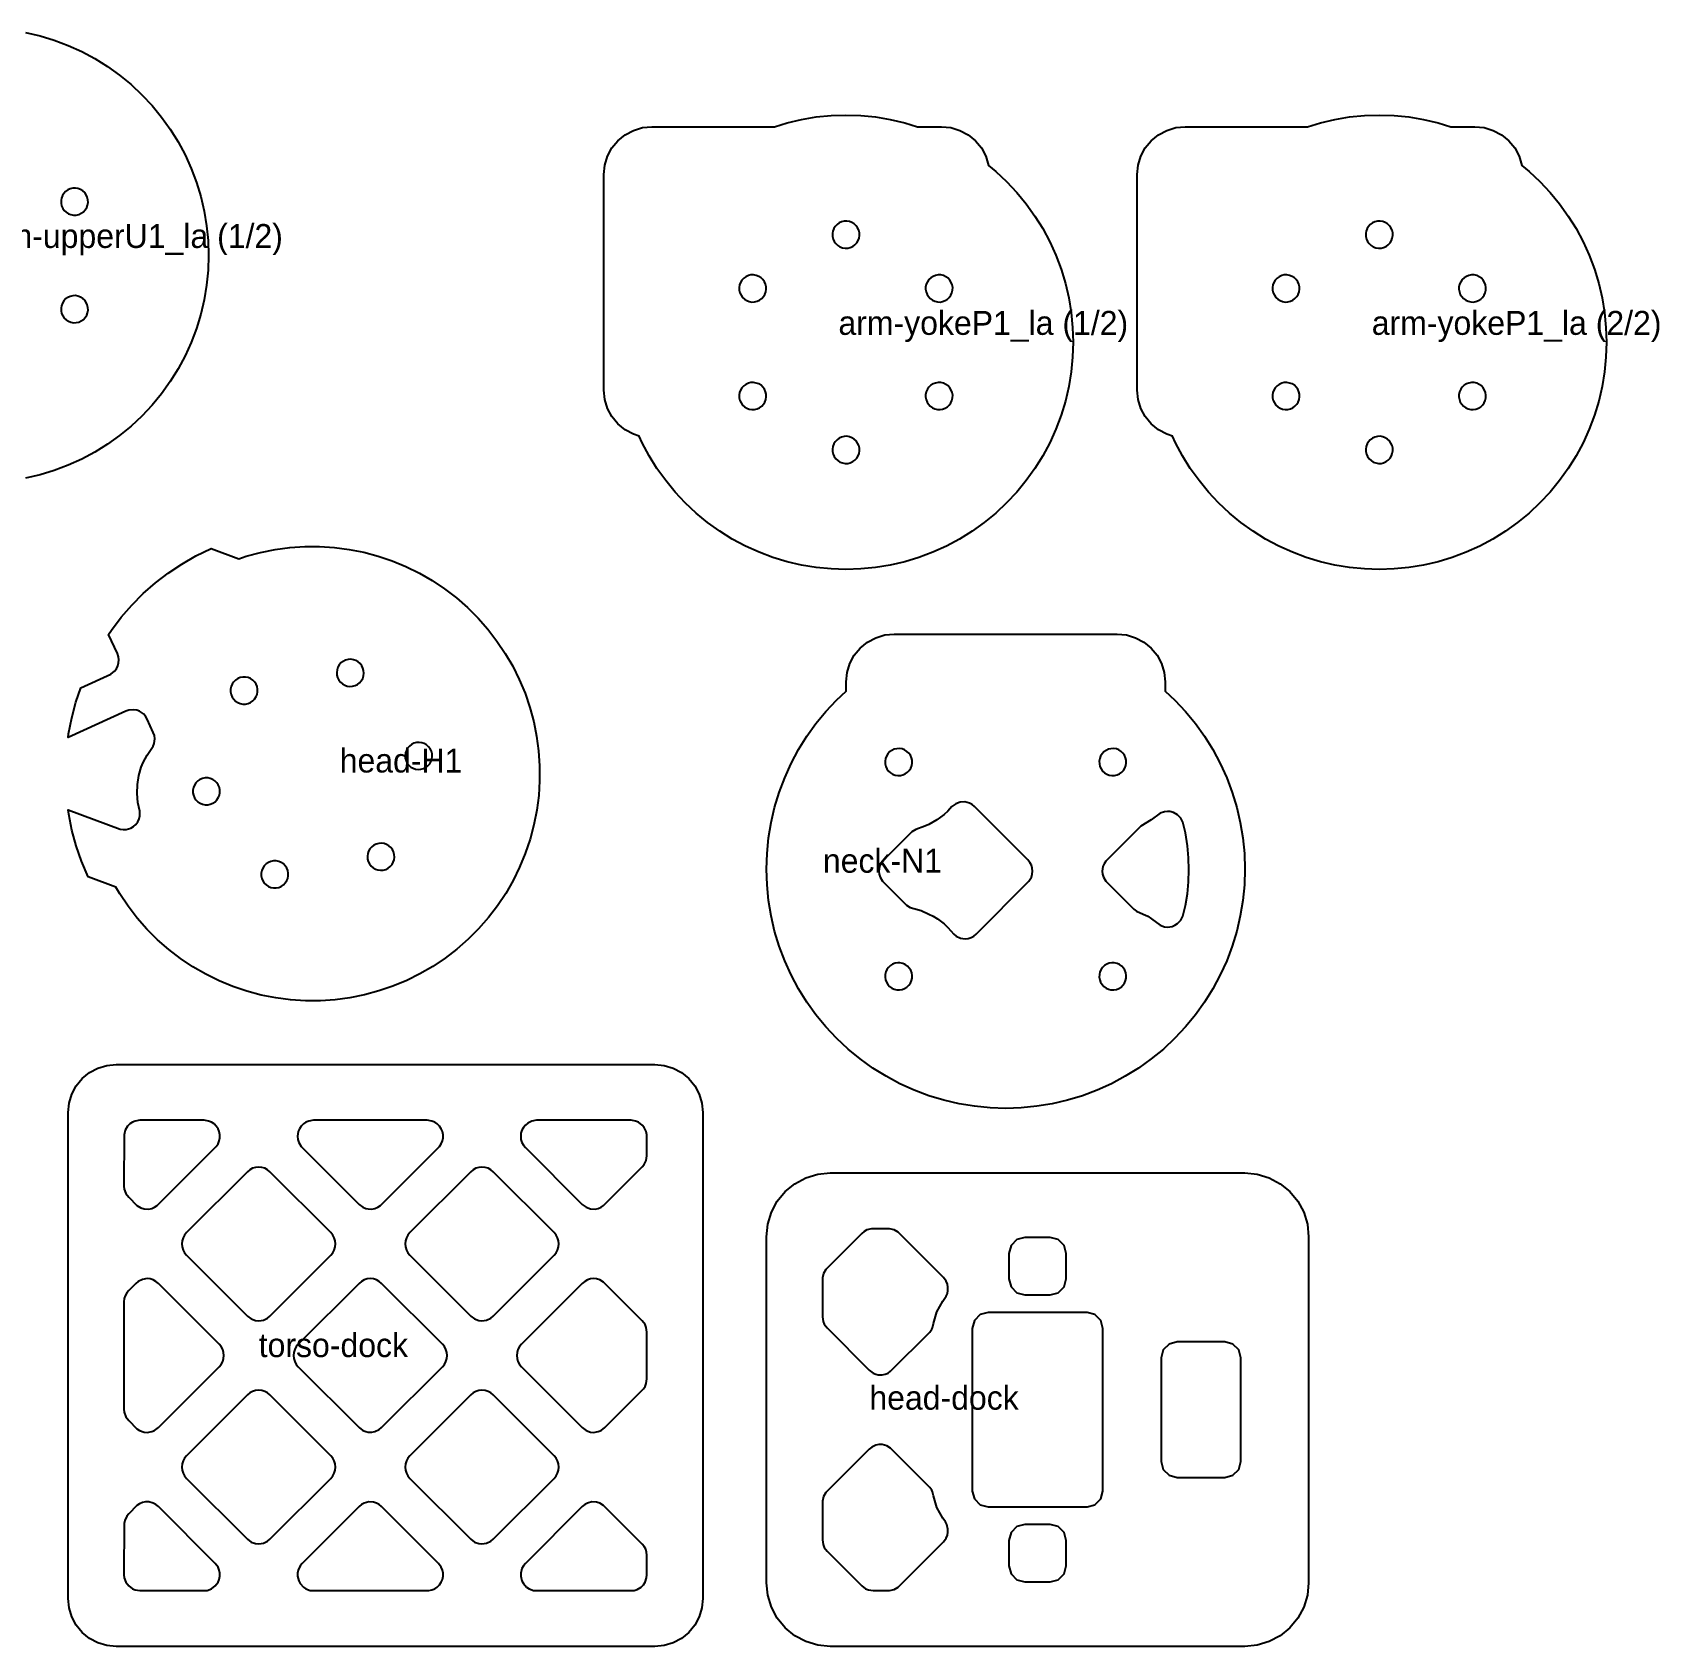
# Model space of a CAD drawing. Header units: millimetres. Extents: x 6 to 379, y 6 to 335.
# Drawn here: x 174.5 to 378.6, y 6 to 208.5 of the extents above; entities that cross this region are included whole.
import ezdxf

# ---------------------------------------------------------------- set-up
doc = ezdxf.new("R2010")
doc.units = ezdxf.units.MM
doc.layers.add('CUT', color=1, linetype='Continuous')
doc.layers.add('NOTE', color=3, linetype='Continuous')

msp = doc.modelspace()

# ---------------------------------------------------------------- linework, layer by layer
at = {"layer": 'CUT'}
msp.add_lwpolyline([(173.66, 208.45), (175.48, 208.03), (177.26, 207.49), (179.01, 206.83), (180.71, 206.06), (182.35, 205.18), (183.93, 204.2), (185.45, 203.11), (186.89, 201.93), (188.25, 200.65), (189.53, 199.29), (190.71, 197.85), (191.8, 196.33), (192.78, 194.75), (193.66, 193.11), (194.43, 191.41), (195.09, 189.66), (195.63, 187.88), (196.05, 186.06), (196.36, 184.22), (196.54, 182.36), (196.6, 180.5), (196.54, 178.64), (196.36, 176.78), (196.05, 174.94), (195.63, 173.12), (195.09, 171.34), (194.43, 169.59), (193.66, 167.89), (192.78, 166.25), (191.8, 164.67), (190.71, 163.15), (189.53, 161.71), (188.25, 160.35), (186.89, 159.07), (185.45, 157.89), (183.93, 156.8), (182.35, 155.82), (180.71, 154.94), (179.01, 154.17), (177.26, 153.51), (175.48, 152.97), (173.66, 152.55)], dxfattribs=at)
for points in [[(246.2, 163.6), (246.2, 190.64), (246.32, 191.81), (246.66, 192.94), (247.21, 193.97), (247.96, 194.88), (248.87, 195.63), (249.9, 196.18), (251.03, 196.53), (252.2, 196.64), (267.58, 196.64), (269.19, 197.13), (271, 197.55), (272.84, 197.86), (274.7, 198.04), (276.56, 198.1), (278.43, 198.04), (280.28, 197.86), (282.12, 197.55), (283.94, 197.13), (285.55, 196.64), (288.56, 196.64), (289.73, 196.53), (290.86, 196.18), (291.9, 195.63), (292.8, 194.88), (293.55, 193.97), (294.1, 192.94), (294.45, 191.77), (295.35, 191.03), (296.71, 189.75), (297.99, 188.39), (299.17, 186.95), (300.26, 185.43), (301.24, 183.85), (302.12, 182.21), (302.89, 180.51), (303.55, 178.76), (304.09, 176.98), (304.51, 175.16), (304.82, 173.32), (305, 171.46), (305.06, 169.6), (305, 167.74), (304.82, 165.88), (304.51, 164.04), (304.09, 162.22), (303.55, 160.44), (302.89, 158.69), (302.12, 156.99), (301.24, 155.35), (300.26, 153.77), (299.17, 152.25), (297.99, 150.81), (296.71, 149.45), (295.35, 148.17), (293.91, 146.99), (292.4, 145.9), (290.81, 144.92), (289.17, 144.04), (287.47, 143.27), (285.72, 142.61), (283.94, 142.07), (282.12, 141.65), (280.28, 141.34), (278.43, 141.16), (276.56, 141.1), (274.7, 141.16), (272.84, 141.34), (271, 141.65), (269.19, 142.07), (267.4, 142.61), (265.66, 143.27), (263.96, 144.04), (262.31, 144.92), (260.73, 145.9), (259.21, 146.99), (257.77, 148.17), (256.41, 149.45), (255.13, 150.81), (253.95, 152.25), (252.86, 153.77), (251.88, 155.35), (251, 156.99), (250.62, 157.84), (249.9, 158.06), (248.87, 158.61), (247.96, 159.36), (247.21, 160.27), (246.66, 161.3), (246.32, 162.43), (246.2, 163.6)], [(313.1, 163.6), (313.1, 190.64), (313.22, 191.81), (313.56, 192.94), (314.11, 193.97), (314.86, 194.88), (315.77, 195.63), (316.8, 196.18), (317.93, 196.53), (319.1, 196.64), (334.48, 196.64), (336.09, 197.13), (337.9, 197.55), (339.74, 197.86), (341.6, 198.04), (343.46, 198.1), (345.33, 198.04), (347.18, 197.86), (349.02, 197.55), (350.84, 197.13), (352.45, 196.64), (355.46, 196.64), (356.63, 196.53), (357.76, 196.18), (358.8, 195.63), (359.7, 194.88), (360.45, 193.97), (361, 192.94), (361.35, 191.77), (362.25, 191.03), (363.61, 189.75), (364.89, 188.39), (366.07, 186.95), (367.16, 185.43), (368.14, 183.85), (369.02, 182.21), (369.79, 180.51), (370.45, 178.76), (370.99, 176.98), (371.41, 175.16), (371.72, 173.32), (371.9, 171.46), (371.96, 169.6), (371.9, 167.74), (371.72, 165.88), (371.41, 164.04), (370.99, 162.22), (370.45, 160.44), (369.79, 158.69), (369.02, 156.99), (368.14, 155.35), (367.16, 153.77), (366.07, 152.25), (364.89, 150.81), (363.61, 149.45), (362.25, 148.17), (360.81, 146.99), (359.3, 145.9), (357.71, 144.92), (356.07, 144.04), (354.37, 143.27), (352.62, 142.61), (350.84, 142.07), (349.02, 141.65), (347.18, 141.34), (345.33, 141.16), (343.46, 141.1), (341.6, 141.16), (339.74, 141.34), (337.9, 141.65), (336.09, 142.07), (334.3, 142.61), (332.56, 143.27), (330.86, 144.04), (329.21, 144.92), (327.63, 145.9), (326.11, 146.99), (324.67, 148.17), (323.31, 149.45), (322.03, 150.81), (320.85, 152.25), (319.76, 153.77), (318.78, 155.35), (317.9, 156.99), (317.52, 157.84), (316.8, 158.06), (315.77, 158.61), (314.86, 159.36), (314.11, 160.27), (313.56, 161.3), (313.22, 162.43), (313.1, 163.6)], [(178.1, 187.42), (178.11, 187.03), (178.18, 186.7), (178.32, 186.4), (178.51, 186.13), (178.76, 185.9), (179.04, 185.73), (179.35, 185.61), (179.68, 185.55), (180.01, 185.56), (180.34, 185.64), (180.64, 185.78), (180.91, 185.97), (181.14, 186.22), (181.32, 186.5), (181.43, 186.81), (181.49, 187.14), (181.48, 187.47), (181.4, 187.8), (181.26, 188.1), (181.07, 188.37), (180.83, 188.6), (180.54, 188.77), (180.23, 188.89), (179.9, 188.95), (179.57, 188.94), (179.24, 188.86), (178.94, 188.72), (178.67, 188.53), (178.44, 188.28), (178.27, 188), (178.15, 187.69), (178.1, 187.42)], [(274.87, 183.27), (274.88, 182.88), (274.95, 182.55), (275.09, 182.25), (275.28, 181.98), (275.53, 181.75), (275.81, 181.58), (276.12, 181.46), (276.45, 181.4), (276.78, 181.41), (277.11, 181.49), (277.41, 181.63), (277.68, 181.82), (277.91, 182.07), (278.09, 182.35), (278.2, 182.66), (278.26, 182.99), (278.25, 183.32), (278.17, 183.65), (278.03, 183.95), (277.84, 184.22), (277.6, 184.45), (277.31, 184.62), (277, 184.74), (276.67, 184.8), (276.34, 184.79), (276.02, 184.71), (275.71, 184.57), (275.44, 184.38), (275.21, 184.13), (275.04, 183.85), (274.92, 183.54), (274.87, 183.27)], [(341.77, 183.27), (341.78, 182.88), (341.85, 182.55), (341.99, 182.25), (342.18, 181.98), (342.43, 181.75), (342.71, 181.58), (343.02, 181.46), (343.35, 181.4), (343.68, 181.41), (344.01, 181.49), (344.31, 181.63), (344.58, 181.82), (344.81, 182.07), (344.99, 182.35), (345.1, 182.66), (345.16, 182.99), (345.15, 183.32), (345.07, 183.65), (344.93, 183.95), (344.74, 184.22), (344.5, 184.45), (344.21, 184.62), (343.9, 184.74), (343.57, 184.8), (343.24, 184.79), (342.92, 184.71), (342.61, 184.57), (342.34, 184.38), (342.11, 184.13), (341.94, 183.85), (341.82, 183.54), (341.77, 183.27)], [(263.17, 176.46), (263.18, 176.13), (263.26, 175.8), (263.4, 175.5), (263.59, 175.23), (263.84, 175), (264.12, 174.83), (264.43, 174.71), (264.76, 174.65), (265.09, 174.66), (265.42, 174.74), (265.72, 174.88), (265.99, 175.07), (266.22, 175.32), (266.4, 175.6), (266.51, 175.91), (266.57, 176.24), (266.56, 176.57), (266.48, 176.9), (266.34, 177.2), (266.15, 177.47), (265.91, 177.7), (265.62, 177.87), (265.31, 177.99), (264.98, 178.05), (264.65, 178.04), (264.32, 177.96), (264.02, 177.82), (263.75, 177.63), (263.52, 177.38), (263.35, 177.1), (263.23, 176.79), (263.17, 176.46)], [(286.56, 176.52), (286.56, 176.24), (286.61, 175.91), (286.73, 175.6), (286.9, 175.32), (287.13, 175.07), (287.4, 174.88), (287.71, 174.74), (288.03, 174.66), (288.36, 174.65), (288.69, 174.71), (289, 174.83), (289.29, 175), (289.53, 175.23), (289.73, 175.5), (289.86, 175.8), (289.94, 176.13), (289.95, 176.46), (289.9, 176.79), (289.78, 177.1), (289.6, 177.38), (289.37, 177.63), (289.1, 177.82), (288.8, 177.96), (288.47, 178.04), (288.14, 178.05), (287.81, 177.99), (287.5, 177.87), (287.22, 177.7), (286.97, 177.47), (286.78, 177.2), (286.64, 176.9), (286.56, 176.52)], [(330.07, 176.46), (330.08, 176.13), (330.16, 175.8), (330.3, 175.5), (330.49, 175.23), (330.74, 175), (331.02, 174.83), (331.33, 174.71), (331.66, 174.65), (331.99, 174.66), (332.32, 174.74), (332.62, 174.88), (332.89, 175.07), (333.12, 175.32), (333.3, 175.6), (333.41, 175.91), (333.47, 176.24), (333.46, 176.57), (333.38, 176.9), (333.24, 177.2), (333.05, 177.47), (332.81, 177.7), (332.52, 177.87), (332.21, 177.99), (331.88, 178.05), (331.55, 178.04), (331.22, 177.96), (330.92, 177.82), (330.65, 177.63), (330.42, 177.38), (330.25, 177.1), (330.13, 176.79), (330.07, 176.46)], [(353.46, 176.52), (353.46, 176.24), (353.51, 175.91), (353.63, 175.6), (353.8, 175.32), (354.03, 175.07), (354.3, 174.88), (354.61, 174.74), (354.93, 174.66), (355.26, 174.65), (355.59, 174.71), (355.9, 174.83), (356.19, 175), (356.43, 175.23), (356.63, 175.5), (356.76, 175.8), (356.84, 176.13), (356.85, 176.46), (356.8, 176.79), (356.68, 177.1), (356.5, 177.38), (356.27, 177.63), (356, 177.82), (355.7, 177.96), (355.37, 178.04), (355.04, 178.05), (354.71, 177.99), (354.4, 177.87), (354.12, 177.7), (353.87, 177.47), (353.68, 177.2), (353.54, 176.9), (353.46, 176.52)], [(178.1, 173.92), (178.11, 173.53), (178.18, 173.2), (178.32, 172.9), (178.51, 172.63), (178.76, 172.4), (179.04, 172.23), (179.35, 172.11), (179.68, 172.05), (180.01, 172.06), (180.34, 172.14), (180.64, 172.28), (180.91, 172.47), (181.14, 172.72), (181.32, 173), (181.43, 173.31), (181.49, 173.64), (181.48, 173.97), (181.4, 174.3), (181.26, 174.6), (181.07, 174.87), (180.83, 175.1), (180.54, 175.27), (180.23, 175.39), (179.9, 175.45), (179.57, 175.44), (179.24, 175.36), (178.94, 175.22), (178.67, 175.03), (178.44, 174.78), (178.27, 174.5), (178.15, 174.19), (178.1, 173.92)], [(263.18, 163.02), (263.18, 162.63), (263.26, 162.3), (263.4, 162), (263.59, 161.73), (263.84, 161.5), (264.12, 161.33), (264.43, 161.21), (264.76, 161.15), (265.09, 161.16), (265.42, 161.24), (265.72, 161.38), (265.99, 161.57), (266.22, 161.82), (266.4, 162.1), (266.51, 162.41), (266.57, 162.74), (266.56, 163.07), (266.48, 163.4), (266.34, 163.7), (266.15, 163.97), (265.91, 164.2), (265.62, 164.37), (265.31, 164.49), (264.98, 164.55), (264.65, 164.54), (264.32, 164.46), (264.02, 164.32), (263.75, 164.13), (263.52, 163.88), (263.35, 163.6), (263.23, 163.29), (263.18, 163.02)], [(286.56, 163.02), (286.56, 162.74), (286.61, 162.41), (286.73, 162.1), (286.9, 161.82), (287.13, 161.57), (287.4, 161.38), (287.71, 161.24), (288.03, 161.16), (288.36, 161.15), (288.69, 161.21), (289, 161.33), (289.29, 161.5), (289.53, 161.73), (289.73, 162), (289.86, 162.3), (289.94, 162.63), (289.95, 162.96), (289.9, 163.29), (289.78, 163.6), (289.6, 163.88), (289.37, 164.13), (289.1, 164.32), (288.8, 164.46), (288.47, 164.54), (288.14, 164.55), (287.81, 164.49), (287.5, 164.37), (287.22, 164.2), (286.97, 163.97), (286.78, 163.7), (286.64, 163.4), (286.56, 163.02)], [(330.08, 163.02), (330.08, 162.63), (330.16, 162.3), (330.3, 162), (330.49, 161.73), (330.74, 161.5), (331.02, 161.33), (331.33, 161.21), (331.66, 161.15), (331.99, 161.16), (332.32, 161.24), (332.62, 161.38), (332.89, 161.57), (333.12, 161.82), (333.3, 162.1), (333.41, 162.41), (333.47, 162.74), (333.46, 163.07), (333.38, 163.4), (333.24, 163.7), (333.05, 163.97), (332.81, 164.2), (332.52, 164.37), (332.21, 164.49), (331.88, 164.55), (331.55, 164.54), (331.22, 164.46), (330.92, 164.32), (330.65, 164.13), (330.42, 163.88), (330.25, 163.6), (330.13, 163.29), (330.08, 163.02)], [(353.46, 163.02), (353.46, 162.74), (353.51, 162.41), (353.63, 162.1), (353.8, 161.82), (354.03, 161.57), (354.3, 161.38), (354.61, 161.24), (354.93, 161.16), (355.26, 161.15), (355.59, 161.21), (355.9, 161.33), (356.19, 161.5), (356.43, 161.73), (356.63, 162), (356.76, 162.3), (356.84, 162.63), (356.85, 162.96), (356.8, 163.29), (356.68, 163.6), (356.5, 163.88), (356.27, 164.13), (356, 164.32), (355.7, 164.46), (355.37, 164.54), (355.04, 164.55), (354.71, 164.49), (354.4, 164.37), (354.12, 164.2), (353.87, 163.97), (353.68, 163.7), (353.54, 163.4), (353.46, 163.02)], [(274.87, 156.21), (274.88, 155.88), (274.95, 155.55), (275.09, 155.25), (275.28, 154.98), (275.53, 154.75), (275.81, 154.58), (276.12, 154.46), (276.45, 154.4), (276.78, 154.41), (277.11, 154.49), (277.41, 154.63), (277.68, 154.82), (277.91, 155.07), (278.09, 155.35), (278.2, 155.66), (278.26, 155.99), (278.25, 156.32), (278.17, 156.65), (278.03, 156.95), (277.84, 157.22), (277.6, 157.45), (277.31, 157.62), (277, 157.74), (276.67, 157.8), (276.34, 157.79), (276.02, 157.71), (275.71, 157.57), (275.44, 157.38), (275.21, 157.13), (275.04, 156.85), (274.92, 156.54), (274.87, 156.21)], [(341.77, 156.21), (341.78, 155.88), (341.85, 155.55), (341.99, 155.25), (342.18, 154.98), (342.43, 154.75), (342.71, 154.58), (343.02, 154.46), (343.35, 154.4), (343.68, 154.41), (344.01, 154.49), (344.31, 154.63), (344.58, 154.82), (344.81, 155.07), (344.99, 155.35), (345.1, 155.66), (345.16, 155.99), (345.15, 156.32), (345.07, 156.65), (344.93, 156.95), (344.74, 157.22), (344.5, 157.45), (344.21, 157.62), (343.9, 157.74), (343.57, 157.8), (343.24, 157.79), (342.92, 157.71), (342.61, 157.57), (342.34, 157.38), (342.11, 157.13), (341.94, 156.85), (341.82, 156.54), (341.77, 156.21)], [(236.34, 105.49), (235.63, 103.77), (234.81, 102.09), (233.88, 100.47), (232.84, 98.92), (231.71, 97.44), (230.48, 96.04), (229.17, 94.72), (227.77, 93.48), (226.29, 92.35), (224.74, 91.31), (223.13, 90.37), (221.46, 89.55), (219.73, 88.83), (217.97, 88.23), (216.17, 87.74), (214.34, 87.37), (212.49, 87.13), (210.63, 87), (208.76, 87), (206.9, 87.12), (205.05, 87.36), (203.22, 87.72), (201.42, 88.2), (199.66, 88.8), (197.93, 89.51), (196.26, 90.33), (194.64, 91.26), (193.09, 92.29), (191.61, 93.43), (190.2, 94.65), (188.88, 95.97), (187.65, 97.37), (186.51, 98.85), (185.47, 100.4), (184.99, 101.23), (181.49, 102.54), (180.66, 104.52), (180, 106.44), (179.47, 108.4), (179.07, 110.39), (179, 110.95), (185.5, 108.53), (185.89, 108.46), (186.29, 108.48), (186.86, 108.65), (187.2, 108.85), (187.5, 109.12), (187.73, 109.44), (187.9, 109.8), (187.99, 110.19), (187.98, 110.78), (187.75, 111.87), (187.64, 113), (187.68, 114.14), (187.86, 115.26), (188.17, 116.29), (188.42, 116.87), (188.92, 117.82), (189.66, 118.92), (189.79, 119.28), (189.86, 119.87), (189.81, 120.26), (189.68, 120.63), (188.9, 122.34), (188.7, 122.68), (188.45, 122.98), (187.96, 123.31), (187.59, 123.45), (187.21, 123.51), (186.62, 123.46), (186.25, 123.34), (179, 120.04), (179.06, 120.49), (179.45, 122.48), (179.97, 124.44), (180.59, 126.25), (184.36, 127.98), (184.81, 128.34), (185.05, 128.65), (185.23, 129.01), (185.33, 129.38), (185.35, 129.78), (185.3, 130.16), (185.17, 130.54), (184.07, 132.96), (184.43, 133.5), (185.66, 135.11), (186.99, 136.64), (188.42, 138.08), (189.95, 139.42), (191.56, 140.65), (193.24, 141.78), (195, 142.8), (196.92, 143.75), (200.42, 142.43), (201.33, 142.75), (203.14, 143.23), (204.96, 143.6), (206.81, 143.84), (208.67, 143.97), (210.54, 143.97), (212.4, 143.85), (214.25, 143.61), (216.08, 143.25), (217.88, 142.77), (219.65, 142.18), (221.37, 141.46), (223.05, 140.64), (224.66, 139.71), (226.22, 138.68), (227.7, 137.55), (229.1, 136.32), (230.42, 135), (231.65, 133.6), (232.79, 132.12), (233.83, 130.57), (234.76, 128.96), (235.59, 127.29), (236.31, 125.57), (236.91, 123.8), (237.4, 122), (237.76, 120.17), (238.01, 118.33), (238.13, 116.46), (238.14, 114.6), (238.02, 112.74), (237.78, 110.89), (237.42, 109.06), (236.94, 107.26), (236.34, 105.49)], [(282.6, 133), (310.6, 133), (311.77, 132.88), (312.9, 132.54), (313.93, 131.99), (314.84, 131.24), (315.59, 130.33), (316.14, 129.3), (316.48, 128.17), (316.6, 127), (316.6, 125.85), (317.81, 124.71), (319.16, 123.28), (320.4, 121.76), (321.54, 120.17), (322.58, 118.5), (323.51, 116.77), (324.32, 114.98), (325.01, 113.14), (325.58, 111.26), (326.02, 109.35), (326.34, 107.42), (326.54, 105.46), (326.6, 103.5), (326.54, 101.54), (326.34, 99.58), (326.02, 97.65), (325.58, 95.74), (325.01, 93.86), (324.32, 92.02), (323.51, 90.23), (322.58, 88.5), (321.54, 86.83), (320.4, 85.24), (319.16, 83.72), (317.81, 82.29), (316.38, 80.94), (314.86, 79.7), (313.27, 78.56), (311.6, 77.52), (309.87, 76.59), (308.08, 75.78), (306.24, 75.09), (304.36, 74.52), (302.45, 74.08), (300.52, 73.76), (298.56, 73.56), (296.6, 73.5), (294.64, 73.56), (292.68, 73.76), (290.75, 74.08), (288.84, 74.52), (286.96, 75.09), (285.12, 75.78), (283.33, 76.59), (281.6, 77.52), (279.93, 78.56), (278.34, 79.7), (276.82, 80.94), (275.39, 82.29), (274.04, 83.72), (272.8, 85.24), (271.66, 86.83), (270.62, 88.5), (269.69, 90.23), (268.88, 92.02), (268.19, 93.86), (267.62, 95.74), (267.18, 97.65), (266.86, 99.58), (266.66, 101.54), (266.6, 103.5), (266.66, 105.46), (266.86, 107.42), (267.18, 109.35), (267.62, 111.26), (268.19, 113.14), (268.88, 114.98), (269.69, 116.77), (270.62, 118.5), (271.66, 120.17), (272.8, 121.76), (274.04, 123.28), (275.39, 124.71), (276.6, 125.85), (276.6, 127), (276.72, 128.17), (277.06, 129.3), (277.61, 130.33), (278.36, 131.24), (279.27, 131.99), (280.3, 132.54), (281.43, 132.88), (282.6, 133)], [(215.94, 127.43), (216.04, 127.75), (216.09, 128.08), (216.06, 128.41), (215.98, 128.73), (215.83, 129.03), (215.63, 129.29), (215.37, 129.51), (215.09, 129.68), (214.77, 129.78), (214.44, 129.83), (214.11, 129.81), (213.79, 129.72), (213.49, 129.57), (213.22, 129.37), (213, 129.12), (212.84, 128.83), (212.73, 128.51), (212.69, 128.18), (212.71, 127.85), (212.8, 127.53), (212.94, 127.23), (213.15, 126.96), (213.4, 126.75), (213.69, 126.58), (214, 126.47), (214.33, 126.43), (214.67, 126.45), (214.99, 126.54), (215.29, 126.69), (215.55, 126.89), (215.77, 127.14), (215.94, 127.43)], [(202.6, 125.16), (202.7, 125.42), (202.76, 125.74), (202.76, 126.08), (202.7, 126.4), (202.57, 126.71), (202.38, 126.99), (202.15, 127.22), (201.87, 127.41), (201.56, 127.54), (201.23, 127.6), (200.9, 127.6), (200.57, 127.53), (200.27, 127.41), (199.99, 127.22), (199.75, 126.98), (199.57, 126.71), (199.44, 126.4), (199.38, 126.07), (199.38, 125.74), (199.44, 125.41), (199.57, 125.1), (199.76, 124.83), (199.99, 124.59), (200.27, 124.41), (200.58, 124.28), (200.91, 124.22), (201.24, 124.22), (201.57, 124.28), (201.87, 124.41), (202.15, 124.6), (202.39, 124.83), (202.6, 125.16)], [(224.49, 116.96), (224.62, 117.32), (224.67, 117.65), (224.64, 117.99), (224.56, 118.31), (224.41, 118.61), (224.21, 118.87), (223.96, 119.09), (223.67, 119.26), (223.35, 119.36), (223.02, 119.41), (222.69, 119.38), (222.37, 119.3), (222.07, 119.15), (221.8, 118.95), (221.58, 118.69), (221.42, 118.41), (221.31, 118.09), (221.27, 117.76), (221.29, 117.43), (221.38, 117.11), (221.53, 116.81), (221.73, 116.54), (221.98, 116.32), (222.27, 116.16), (222.58, 116.05), (222.91, 116.01), (223.25, 116.03), (223.57, 116.12), (223.87, 116.26), (224.13, 116.47), (224.35, 116.72), (224.49, 116.96)], [(283.33, 118.63), (282.94, 118.62), (282.62, 118.54), (282.31, 118.41), (282.04, 118.21), (281.82, 117.97), (281.64, 117.69), (281.52, 117.38), (281.47, 117.05), (281.48, 116.71), (281.56, 116.39), (281.69, 116.09), (281.89, 115.81), (282.13, 115.59), (282.41, 115.41), (282.72, 115.29), (283.05, 115.24), (283.39, 115.25), (283.71, 115.33), (284.01, 115.46), (284.29, 115.66), (284.51, 115.9), (284.69, 116.18), (284.81, 116.5), (284.86, 116.82), (284.85, 117.16), (284.77, 117.48), (284.64, 117.79), (284.44, 118.06), (284.2, 118.28), (283.92, 118.46), (283.6, 118.58), (283.33, 118.63)], [(310.15, 118.63), (309.81, 118.62), (309.49, 118.54), (309.19, 118.41), (308.91, 118.21), (308.69, 117.97), (308.51, 117.69), (308.39, 117.38), (308.34, 117.05), (308.35, 116.71), (308.43, 116.39), (308.56, 116.09), (308.76, 115.81), (309, 115.59), (309.28, 115.41), (309.6, 115.29), (309.92, 115.24), (310.26, 115.25), (310.58, 115.33), (310.89, 115.46), (311.16, 115.66), (311.38, 115.9), (311.56, 116.18), (311.68, 116.5), (311.73, 116.82), (311.72, 117.16), (311.64, 117.48), (311.51, 117.79), (311.31, 118.06), (311.07, 118.28), (310.79, 118.46), (310.48, 118.58), (310.15, 118.63)], [(197.86, 112.52), (197.96, 112.77), (198.03, 113.1), (198.03, 113.44), (197.96, 113.76), (197.83, 114.07), (197.65, 114.35), (197.41, 114.58), (197.13, 114.77), (196.83, 114.89), (196.5, 114.96), (196.17, 114.96), (195.84, 114.89), (195.53, 114.76), (195.25, 114.58), (195.02, 114.34), (194.83, 114.06), (194.71, 113.76), (194.64, 113.43), (194.64, 113.1), (194.71, 112.77), (194.84, 112.46), (195.02, 112.19), (195.26, 111.95), (195.54, 111.77), (195.84, 111.64), (196.17, 111.57), (196.5, 111.57), (196.83, 111.64), (197.14, 111.77), (197.42, 111.95), (197.65, 112.19), (197.86, 112.52)], [(291.47, 111.94), (290.88, 111.91), (290.33, 111.71), (289.86, 111.37), (289.34, 110.8), (288.88, 110.37), (287.97, 109.68), (286.98, 109.12), (286.47, 108.88), (285.33, 108.49), (284.82, 108.19), (281.15, 104.52), (280.94, 104.19), (280.79, 103.83), (280.7, 103.25), (280.74, 102.86), (280.85, 102.49), (281.15, 101.98), (284.15, 98.98), (284.62, 98.69), (285.99, 98.3), (286.98, 97.88), (287.49, 97.62), (288.03, 97.28), (288.88, 96.63), (289.34, 96.2), (290.08, 95.36), (290.39, 95.11), (290.92, 94.86), (291.5, 94.78), (291.89, 94.82), (292.26, 94.93), (292.61, 95.11), (292.91, 95.36), (299.52, 101.98), (299.82, 102.49), (299.93, 102.86), (299.97, 103.25), (299.93, 103.64), (299.82, 104.02), (299.64, 104.36), (299.39, 104.67), (292.69, 111.37), (292.39, 111.61), (292.04, 111.8), (291.47, 111.94)], [(317.19, 110.73), (316.9, 110.75), (316.52, 110.71), (315.98, 110.51), (314.84, 109.68), (313.55, 108.91), (309.15, 104.52), (308.94, 104.19), (308.79, 103.83), (308.7, 103.25), (308.74, 102.86), (308.85, 102.49), (309.15, 101.98), (312.66, 98.48), (313.02, 98.25), (313.85, 97.88), (314.41, 97.59), (314.9, 97.28), (315.98, 96.49), (316.52, 96.29), (316.9, 96.25), (317.47, 96.33), (317.83, 96.47), (318.16, 96.68), (318.56, 97.1), (318.82, 97.61), (319.14, 98.95), (319.39, 100.43), (319.54, 101.93), (319.59, 103.43), (319.55, 104.94), (319.41, 106.44), (319.14, 108.05), (318.82, 109.39), (318.56, 109.9), (318.16, 110.32), (317.66, 110.61), (317.19, 110.73)], [(219.78, 104.37), (219.89, 104.68), (219.93, 105.01), (219.91, 105.34), (219.82, 105.67), (219.67, 105.96), (219.47, 106.23), (219.22, 106.45), (218.93, 106.61), (218.62, 106.72), (218.29, 106.76), (217.95, 106.74), (217.63, 106.65), (217.33, 106.51), (217.07, 106.3), (216.85, 106.05), (216.68, 105.76), (216.58, 105.45), (216.53, 105.12), (216.56, 104.78), (216.64, 104.46), (216.79, 104.16), (216.99, 103.9), (217.24, 103.68), (217.53, 103.51), (217.85, 103.41), (218.18, 103.37), (218.51, 103.39), (218.83, 103.47), (219.13, 103.62), (219.4, 103.83), (219.62, 104.08), (219.78, 104.37)], [(206.44, 102.09), (206.54, 102.35), (206.61, 102.68), (206.61, 103.01), (206.54, 103.34), (206.41, 103.65), (206.23, 103.92), (205.99, 104.16), (205.72, 104.34), (205.41, 104.47), (205.08, 104.54), (204.75, 104.54), (204.42, 104.47), (204.11, 104.34), (203.84, 104.16), (203.6, 103.92), (203.42, 103.64), (203.29, 103.33), (203.22, 103.01), (203.22, 102.67), (203.29, 102.35), (203.42, 102.04), (203.6, 101.76), (203.84, 101.53), (204.12, 101.34), (204.43, 101.22), (204.75, 101.15), (205.09, 101.15), (205.41, 101.22), (205.72, 101.35), (206, 101.53), (206.23, 101.77), (206.44, 102.09)], [(283.33, 91.76), (283.05, 91.76), (282.72, 91.71), (282.41, 91.59), (282.13, 91.41), (281.89, 91.19), (281.69, 90.91), (281.56, 90.61), (281.48, 90.29), (281.47, 89.95), (281.52, 89.62), (281.64, 89.31), (281.82, 89.03), (282.04, 88.79), (282.31, 88.59), (282.62, 88.46), (282.94, 88.38), (283.28, 88.37), (283.6, 88.42), (283.92, 88.54), (284.2, 88.72), (284.44, 88.94), (284.64, 89.21), (284.77, 89.52), (284.85, 89.84), (284.86, 90.18), (284.81, 90.5), (284.69, 90.82), (284.51, 91.1), (284.29, 91.34), (284.01, 91.54), (283.71, 91.67), (283.33, 91.76)], [(310.2, 91.76), (309.92, 91.76), (309.6, 91.71), (309.28, 91.59), (309, 91.41), (308.76, 91.19), (308.56, 90.91), (308.43, 90.61), (308.35, 90.29), (308.34, 89.95), (308.39, 89.62), (308.51, 89.31), (308.69, 89.03), (308.91, 88.79), (309.19, 88.59), (309.49, 88.46), (309.81, 88.38), (310.15, 88.37), (310.48, 88.42), (310.79, 88.54), (311.07, 88.72), (311.31, 88.94), (311.51, 89.21), (311.64, 89.52), (311.72, 89.84), (311.73, 90.18), (311.68, 90.5), (311.56, 90.82), (311.38, 91.1), (311.16, 91.34), (310.89, 91.54), (310.58, 91.67), (310.2, 91.76)], [(252.6, 6), (185, 6), (183.83, 6.12), (182.7, 6.46), (181.67, 7.01), (180.76, 7.76), (180.01, 8.67), (179.46, 9.7), (179.12, 10.83), (179, 12), (179, 73), (179.12, 74.17), (179.46, 75.3), (180.01, 76.33), (180.76, 77.24), (181.67, 77.99), (182.7, 78.54), (183.83, 78.88), (185, 79), (252.6, 79), (253.77, 78.88), (254.9, 78.54), (255.93, 77.99), (256.84, 77.24), (257.59, 76.33), (258.14, 75.3), (258.48, 74.17), (258.6, 73), (258.6, 12), (258.48, 10.83), (258.14, 9.7), (257.59, 8.67), (256.84, 7.76), (255.93, 7.01), (254.9, 6.46), (253.77, 6.12), (252.6, 6)], [(188.51, 60.9), (189.1, 60.87), (189.48, 60.95), (189.84, 61.1), (190.17, 61.32), (197.58, 68.73), (197.8, 69.06), (197.95, 69.42), (198.03, 69.8), (198.03, 70.2), (197.95, 70.58), (197.8, 70.94), (197.58, 71.27), (197.3, 71.55), (196.98, 71.76), (196.62, 71.91), (196.04, 72), (188, 72), (187.42, 71.91), (187.06, 71.76), (186.73, 71.55), (186.45, 71.27), (186.15, 70.77), (186.01, 70.2), (186, 63.76), (186.04, 63.37), (186.24, 62.82), (186.59, 62.35), (187.63, 61.32), (188.13, 61.02), (188.51, 60.9)], [(216.61, 60.89), (217.1, 60.87), (217.48, 60.95), (217.84, 61.1), (218.17, 61.32), (225.58, 68.73), (225.8, 69.06), (225.95, 69.42), (226.03, 69.8), (226.03, 70.2), (225.95, 70.58), (225.8, 70.94), (225.58, 71.27), (225.3, 71.55), (224.98, 71.76), (224.62, 71.91), (224.04, 72), (209.76, 72), (209.18, 71.91), (208.82, 71.76), (208.5, 71.55), (208.22, 71.27), (208, 70.94), (207.85, 70.58), (207.76, 70), (207.8, 69.61), (207.92, 69.23), (208.22, 68.73), (215.49, 61.45), (215.96, 61.1), (216.32, 60.95), (216.61, 60.89)], [(244.51, 60.9), (245.1, 60.87), (245.48, 60.95), (245.84, 61.1), (246.17, 61.32), (251.01, 66.15), (251.26, 66.45), (251.51, 66.98), (251.6, 67.56), (251.59, 70.2), (251.51, 70.58), (251.26, 71.11), (251.01, 71.41), (250.54, 71.76), (250.18, 71.91), (249.6, 72), (237.76, 72), (237.18, 71.91), (236.65, 71.66), (236.35, 71.41), (236.1, 71.11), (235.92, 70.77), (235.8, 70.39), (235.76, 70), (235.8, 69.61), (235.92, 69.23), (236.1, 68.89), (236.35, 68.59), (243.49, 61.45), (243.96, 61.1), (244.51, 60.9)], [(202.51, 46.9), (202.9, 46.86), (203.48, 46.95), (204.01, 47.2), (204.31, 47.45), (211.95, 55.09), (212.2, 55.39), (212.38, 55.73), (212.5, 56.11), (212.54, 56.5), (212.5, 56.89), (212.38, 57.27), (212.2, 57.61), (211.95, 57.91), (204.31, 65.55), (204.01, 65.8), (203.67, 65.98), (203.29, 66.1), (202.9, 66.14), (202.51, 66.1), (202.13, 65.98), (201.79, 65.8), (201.49, 65.55), (193.85, 57.91), (193.6, 57.61), (193.42, 57.27), (193.3, 56.89), (193.26, 56.5), (193.3, 56.11), (193.42, 55.73), (193.6, 55.39), (193.85, 55.09), (201.49, 47.45), (201.96, 47.1), (202.51, 46.9)], [(230.51, 46.9), (230.9, 46.86), (231.48, 46.95), (232.01, 47.2), (232.31, 47.45), (239.95, 55.09), (240.2, 55.39), (240.38, 55.73), (240.5, 56.11), (240.54, 56.5), (240.5, 56.89), (240.38, 57.27), (240.2, 57.61), (239.95, 57.91), (232.31, 65.55), (232.01, 65.8), (231.67, 65.98), (231.29, 66.1), (230.9, 66.14), (230.51, 66.1), (230.13, 65.98), (229.79, 65.8), (229.49, 65.55), (221.85, 57.91), (221.6, 57.61), (221.42, 57.27), (221.3, 56.89), (221.26, 56.5), (221.3, 56.11), (221.42, 55.73), (221.6, 55.39), (221.85, 55.09), (229.49, 47.45), (229.96, 47.1), (230.51, 46.9)], [(326.6, 6), (274.6, 6), (273.04, 6.15), (271.54, 6.61), (270.16, 7.35), (268.94, 8.34), (267.95, 9.56), (267.21, 10.94), (266.75, 12.44), (266.6, 14), (266.6, 57.4), (266.75, 58.96), (267.21, 60.46), (267.95, 61.84), (268.94, 63.06), (270.16, 64.05), (271.54, 64.79), (273.04, 65.25), (274.6, 65.4), (326.6, 65.4), (328.16, 65.25), (329.66, 64.79), (331.04, 64.05), (332.26, 63.06), (333.25, 61.84), (333.99, 60.46), (334.45, 58.96), (334.6, 57.4), (334.6, 14), (334.45, 12.44), (333.99, 10.94), (333.25, 9.56), (332.26, 8.34), (331.04, 7.35), (329.66, 6.61), (328.16, 6.15), (326.6, 6)], [(280.61, 40.09), (281.1, 40.07), (281.48, 40.15), (281.84, 40.3), (282.17, 40.52), (287.09, 45.44), (287.32, 45.8), (287.41, 45.99), (287.53, 46.51), (287.98, 47.97), (288.7, 49.32), (289.13, 49.93), (289.28, 50.29), (289.36, 50.67), (289.36, 51.06), (289.28, 51.45), (289.13, 51.81), (288.78, 52.28), (283.1, 57.95), (282.6, 58.25), (282.03, 58.39), (279.77, 58.39), (279.2, 58.25), (278.85, 58.06), (278.55, 57.81), (274.05, 53.3), (273.75, 52.8), (273.61, 52.23), (273.6, 47.36), (273.69, 46.78), (273.84, 46.42), (274.19, 45.95), (279.49, 40.65), (279.96, 40.3), (280.32, 40.15), (280.61, 40.09)], [(297.27, 51.1), (298, 50.37), (299, 50.1), (302.2, 50.1), (303.2, 50.37), (303.93, 51.1), (304.2, 52.1), (304.2, 55.3), (303.93, 56.3), (303.2, 57.03), (302.2, 57.3), (299, 57.3), (298, 57.03), (297.27, 56.3), (297, 55.3), (297, 52.1), (297.27, 51.1)], [(188.51, 32.9), (188.9, 32.86), (189.48, 32.95), (189.84, 33.1), (190.31, 33.45), (197.95, 41.09), (198.2, 41.39), (198.38, 41.73), (198.5, 42.11), (198.54, 42.5), (198.5, 42.89), (198.38, 43.27), (198.2, 43.61), (197.95, 43.91), (190.31, 51.55), (190.01, 51.8), (189.67, 51.98), (189.29, 52.1), (188.9, 52.14), (188.32, 52.05), (187.79, 51.8), (187.49, 51.55), (186.59, 50.65), (186.34, 50.35), (186.15, 50), (186.04, 49.63), (186, 49.24), (186, 35.76), (186.04, 35.37), (186.24, 34.82), (186.59, 34.35), (187.63, 33.32), (187.96, 33.1), (188.51, 32.9)], [(216.61, 32.89), (217.1, 32.87), (217.48, 32.95), (218.01, 33.2), (218.31, 33.45), (225.95, 41.09), (226.2, 41.39), (226.38, 41.73), (226.5, 42.11), (226.54, 42.5), (226.5, 42.89), (226.38, 43.27), (226.2, 43.61), (225.95, 43.91), (218.31, 51.55), (218.01, 51.8), (217.67, 51.98), (217.29, 52.1), (216.9, 52.14), (216.51, 52.1), (216.13, 51.98), (215.79, 51.8), (215.49, 51.55), (207.85, 43.91), (207.6, 43.61), (207.42, 43.27), (207.3, 42.89), (207.26, 42.5), (207.3, 42.11), (207.42, 41.73), (207.6, 41.39), (207.85, 41.09), (215.49, 33.45), (215.96, 33.1), (216.32, 32.95), (216.61, 32.89)], [(244.51, 32.9), (244.9, 32.86), (245.48, 32.95), (245.84, 33.1), (246.31, 33.45), (251.15, 38.3), (251.36, 38.62), (251.51, 38.98), (251.6, 39.56), (251.6, 45.44), (251.51, 46.02), (251.36, 46.38), (251.01, 46.85), (246.17, 51.68), (245.67, 51.98), (245.29, 52.1), (244.9, 52.14), (244.51, 52.1), (244.13, 51.98), (243.79, 51.8), (243.49, 51.55), (235.85, 43.91), (235.6, 43.61), (235.42, 43.27), (235.3, 42.89), (235.26, 42.5), (235.3, 42.11), (235.42, 41.73), (235.6, 41.39), (235.85, 41.09), (243.49, 33.45), (243.96, 33.1), (244.51, 32.9)], [(292.67, 24.5), (293.4, 23.77), (294.4, 23.5), (306.8, 23.5), (307.8, 23.77), (308.53, 24.5), (308.8, 25.5), (308.8, 45.9), (308.53, 46.9), (307.8, 47.63), (306.8, 47.9), (294.4, 47.9), (293.4, 47.63), (292.67, 46.9), (292.4, 45.9), (292.4, 25.5), (292.67, 24.5)], [(317.1, 27.47), (318.1, 27.2), (324.1, 27.2), (325.1, 27.47), (325.83, 28.2), (326.1, 29.2), (326.1, 42.2), (325.83, 43.2), (325.1, 43.93), (324.1, 44.2), (318.1, 44.2), (317.1, 43.93), (316.37, 43.2), (316.1, 42.2), (316.1, 29.2), (316.37, 28.2), (317.1, 27.47)], [(202.51, 18.9), (202.9, 18.86), (203.48, 18.95), (204.01, 19.2), (204.31, 19.45), (211.95, 27.09), (212.2, 27.39), (212.38, 27.73), (212.5, 28.11), (212.54, 28.5), (212.5, 28.89), (212.38, 29.27), (212.2, 29.61), (211.95, 29.91), (204.31, 37.55), (204.01, 37.8), (203.67, 37.98), (203.29, 38.1), (202.9, 38.14), (202.51, 38.1), (202.13, 37.98), (201.79, 37.8), (201.49, 37.55), (193.85, 29.91), (193.6, 29.61), (193.42, 29.27), (193.3, 28.89), (193.26, 28.5), (193.3, 28.11), (193.42, 27.73), (193.6, 27.39), (193.85, 27.09), (201.49, 19.45), (201.96, 19.1), (202.51, 18.9)], [(230.51, 18.9), (230.9, 18.86), (231.48, 18.95), (232.01, 19.2), (232.31, 19.45), (239.95, 27.09), (240.2, 27.39), (240.38, 27.73), (240.5, 28.11), (240.54, 28.5), (240.5, 28.89), (240.38, 29.27), (240.2, 29.61), (239.95, 29.91), (232.31, 37.55), (232.01, 37.8), (231.67, 37.98), (231.29, 38.1), (230.9, 38.14), (230.51, 38.1), (230.13, 37.98), (229.79, 37.8), (229.49, 37.55), (221.85, 29.91), (221.6, 29.61), (221.42, 29.27), (221.3, 28.89), (221.26, 28.5), (221.3, 28.11), (221.42, 27.73), (221.6, 27.39), (221.85, 27.09), (229.49, 19.45), (229.96, 19.1), (230.51, 18.9)], [(279.38, 13.09), (279.96, 13), (282.03, 13.01), (282.6, 13.15), (283.1, 13.45), (288.78, 19.12), (289.13, 19.59), (289.28, 19.95), (289.36, 20.34), (289.36, 20.73), (289.22, 21.3), (289.03, 21.64), (288.7, 22.08), (287.98, 23.43), (287.53, 24.89), (287.41, 25.41), (287.32, 25.6), (287.09, 25.96), (282.17, 30.88), (281.67, 31.18), (281.1, 31.33), (280.7, 31.33), (280.32, 31.25), (279.79, 31), (279.49, 30.75), (274.05, 25.3), (273.75, 24.8), (273.61, 24.23), (273.6, 19.36), (273.69, 18.78), (273.84, 18.42), (274.19, 17.95), (278.55, 13.59), (279.02, 13.24), (279.38, 13.09)], [(187.42, 13.09), (188, 13), (196.04, 13), (196.43, 13.04), (196.98, 13.24), (197.45, 13.59), (197.8, 14.06), (197.95, 14.42), (198.03, 14.8), (198.03, 15.2), (197.95, 15.58), (197.8, 15.94), (197.45, 16.41), (190.31, 23.55), (190.01, 23.8), (189.67, 23.98), (189.1, 24.13), (188.7, 24.13), (188.32, 24.05), (187.96, 23.9), (187.63, 23.68), (186.59, 22.65), (186.34, 22.35), (186.09, 21.82), (186.01, 21.43), (186, 15), (186.04, 14.61), (186.24, 14.06), (186.59, 13.59), (187.06, 13.24), (187.42, 13.09)], [(209.37, 13.04), (209.76, 13), (224.23, 13.01), (224.62, 13.09), (224.98, 13.24), (225.3, 13.45), (225.58, 13.73), (225.8, 14.06), (225.95, 14.42), (226.03, 14.8), (226.03, 15.2), (225.95, 15.58), (225.8, 15.94), (225.45, 16.41), (218.31, 23.55), (218.01, 23.8), (217.67, 23.98), (217.29, 24.1), (216.7, 24.13), (216.13, 23.98), (215.79, 23.8), (215.49, 23.55), (208.35, 16.41), (208.1, 16.11), (207.85, 15.58), (207.77, 15.2), (207.77, 14.8), (207.92, 14.23), (208.1, 13.89), (208.5, 13.45), (208.82, 13.24), (209.37, 13.04)], [(237.37, 13.04), (237.76, 13), (249.6, 13), (249.99, 13.04), (250.37, 13.15), (250.87, 13.45), (251.15, 13.73), (251.36, 14.06), (251.56, 14.61), (251.6, 15), (251.6, 17.44), (251.56, 17.83), (251.45, 18.2), (251.26, 18.55), (251.01, 18.85), (246.17, 23.68), (245.67, 23.98), (245.29, 24.1), (244.7, 24.13), (244.13, 23.98), (243.79, 23.8), (243.49, 23.55), (236.35, 16.41), (236.1, 16.11), (235.92, 15.77), (235.77, 15.2), (235.77, 14.8), (235.92, 14.23), (236.1, 13.89), (236.5, 13.45), (236.82, 13.24), (237.37, 13.04)], [(298, 14.37), (299, 14.1), (302.2, 14.1), (303.2, 14.37), (303.93, 15.1), (304.2, 16.1), (304.2, 19.3), (303.93, 20.3), (303.2, 21.03), (302.2, 21.3), (299, 21.3), (298, 21.03), (297.27, 20.3), (297, 19.3), (297, 16.1), (297.27, 15.1), (298, 14.37)]]:
    msp.add_lwpolyline(points, close=True, dxfattribs=at)

# ---------------------------------------------------------------- texts
at = {"layer": 'NOTE'}
for s, p in [('arm-upperU1_la (1/2)', (167.58, 181.43)), ('arm-yokeP1_la (1/2)', (275.62, 170.53)), ('arm-yokeP1_la (2/2)', (342.52, 170.53)), ('head-H1', (213.06, 115.63)), ('neck-N1', (273.67, 103.06)), ('torso-dock', (202.9, 42.3)), ('head-dock', (279.5, 35.7))]:
    msp.add_text(s, height=3, dxfattribs=at).set_placement(p)

doc.saveas('drawing.dxf')
